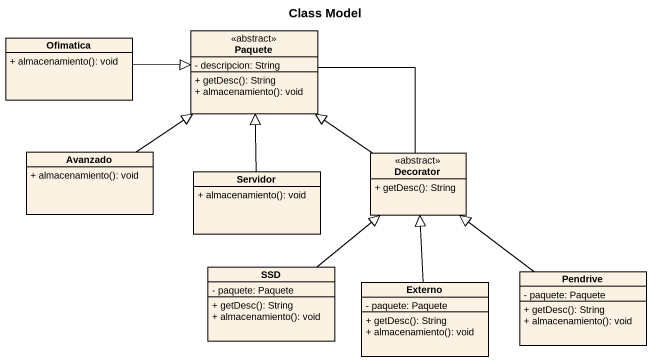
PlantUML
@startuml
title Class Model
hide circle
hide empty members
skinparam classAttributeIconSize 0
class Ofimatica {
  + almacenamiento(): void
}
class Paquete <<abstract>> {
  - descripcion: String
  + getDesc(): String
  + almacenamiento(): void
}
class Avanzado {
  + almacenamiento(): void
}
class Servidor {
  + almacenamiento(): void
}
class Decorator <<abstract>> {
  + getDesc(): String
}
class SSD {
  - paquete: Paquete
  + getDesc(): String
  + almacenamiento(): void
}
class Externo {
  - paquete: Paquete
  + getDesc(): String
  + almacenamiento(): void
}
class Pendrive {
  - paquete: Paquete
  + getDesc(): String
  + almacenamiento(): void
}
Ofimatica -right-|> Paquete
Avanzado -up-|> Paquete
Servidor -up-|> Paquete
Decorator -up-|> Paquete
Decorator -up- Paquete
SSD -up-|> Decorator
Externo -up-|> Decorator
Pendrive -up-|> Decorator
@enduml
